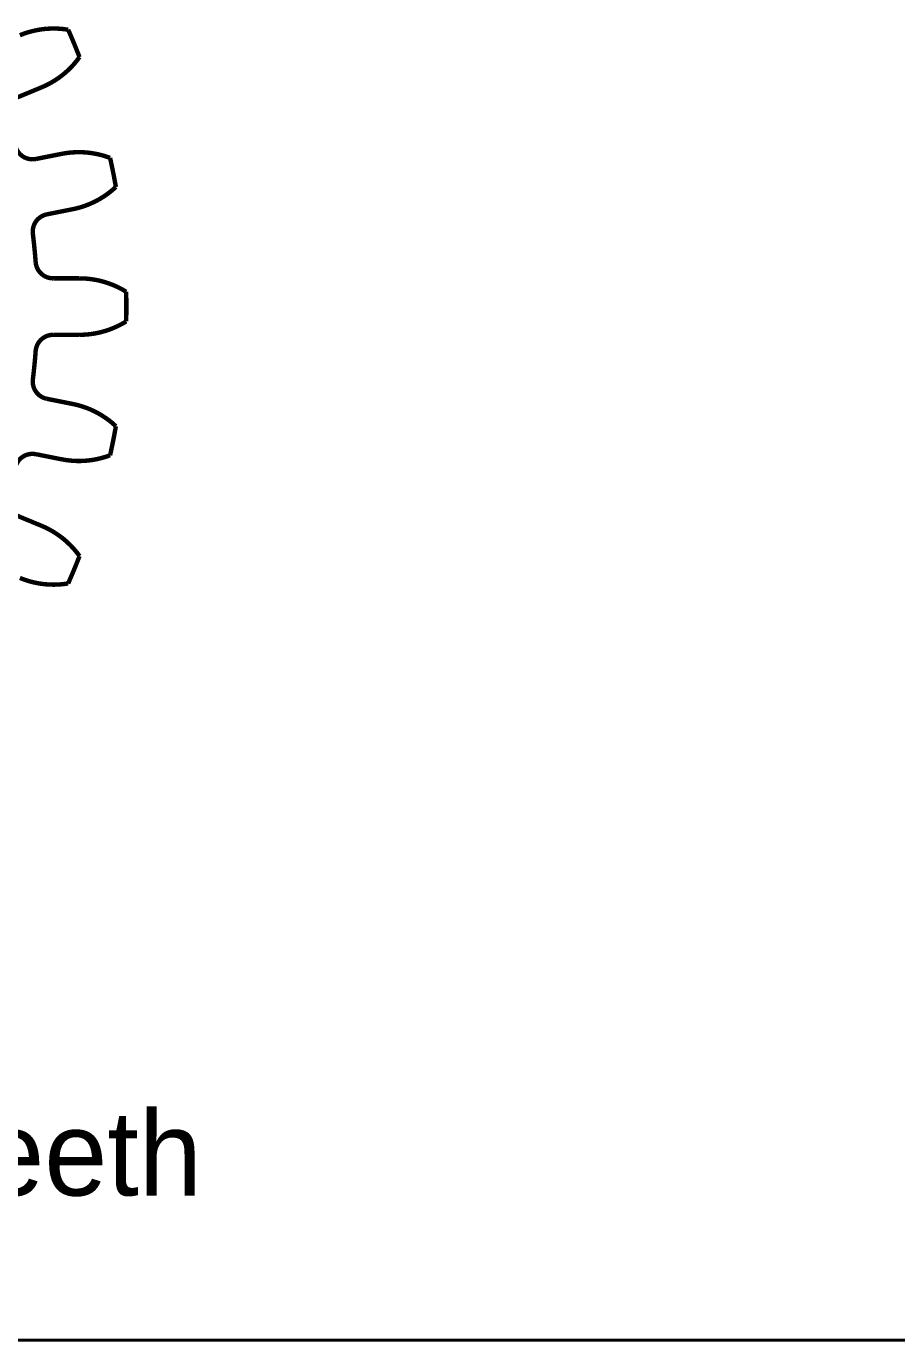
# Model space of a CAD drawing. Extents: x 0.4 to 23.1, y 0.4 to 16.1.
# Drawn here: x 7.583 to 9.526, y 0.405 to 3.341 of the extents above; entities that cross this region are included whole.
import ezdxf

# ---------------------------------------------------------------- set-up
doc = ezdxf.new("R2010")
doc.units = 0
doc.layers.get('0').update_dxf_attribs({"linetype": 'CONTINUOUS'})

msp = doc.modelspace()

# ---------------------------------------------------------------- linework, layer by layer
at = {"color": 0, "const_width": 0.00985}
for points in [[(7.56842, 3.32156), (7.57611, 3.32454), (7.58399, 3.32726), (7.59196, 3.32958), (7.60004, 3.3316), (7.6084, 3.33333), (7.61681, 3.33469), (7.62532, 3.33567), (7.6339, 3.33626), (7.64447, 3.33653), (7.655, 3.33621), (7.66564, 3.33529), (7.67622, 3.33382)], [(7.67622, 3.33382), (7.67953, 3.32622), (7.68604, 3.31104), (7.68924, 3.30339), (7.69239, 3.29574), (7.69547, 3.28808), (7.69851, 3.28039), (7.70156, 3.27274)], [(7.61664, 3.20514), (7.62418, 3.2085), (7.63162, 3.21212), (7.63894, 3.2161), (7.64611, 3.22038), (7.65321, 3.2251), (7.66015, 3.23008), (7.66689, 3.2354), (7.67333, 3.24104), (7.68099, 3.24832), (7.68821, 3.25603), (7.6951, 3.26417), (7.70156, 3.27274)], [(7.5625, 3.18272), (7.61664, 3.20514)], [(7.60417, 3.04531), (7.59972, 3.04471), (7.59521, 3.0446), (7.59076, 3.04497), (7.58637, 3.0459), (7.58203, 3.04731), (7.5779, 3.04921), (7.57411, 3.05154), (7.57053, 3.05431), (7.56733, 3.05746), (7.56456, 3.06093), (7.56218, 3.06467), (7.56022, 3.06862), (7.5586, 3.07335)], [(7.60417, 3.04531), (7.66168, 3.05675)], [(7.66168, 3.05675), (7.66982, 3.05817), (7.678, 3.05931), (7.68631, 3.06), (7.69467, 3.06044), (7.70318, 3.06049), (7.71169, 3.06017), (7.72021, 3.05946), (7.72879, 3.05838), (7.73915, 3.05658), (7.74946, 3.05419), (7.75971, 3.05126), (7.76981, 3.04775)], [(7.76981, 3.04775), (7.77328, 3.03157), (7.77496, 3.02349), (7.77658, 3.01535), (7.77821, 3.00726), (7.78125, 2.991), (7.78271, 2.98286)], [(7.68619, 2.93317), (7.69428, 2.93494), (7.70231, 2.93707), (7.71029, 2.93956), (7.71815, 2.94239), (7.72601, 2.94558), (7.73378, 2.94917), (7.74143, 2.95307), (7.74892, 2.95731), (7.75776, 2.96294), (7.76639, 2.96907), (7.77474, 2.97575), (7.78271, 2.98286)], [(7.62875, 2.92171), (7.68619, 2.93317)], [(7.62875, 2.92171), (7.6244, 2.92063), (7.62022, 2.919), (7.61621, 2.91689), (7.61253, 2.91439), (7.60906, 2.9114), (7.60601, 2.9081), (7.60335, 2.90446), (7.60113, 2.90056), (7.59939, 2.89638), (7.59814, 2.89214), (7.59733, 2.88781), (7.59706, 2.88336), (7.59739, 2.87831)], [(7.59739, 2.87831), (7.59831, 2.8705), (7.59918, 2.86257), (7.60004, 2.85471), (7.60086, 2.84685), (7.60161, 2.83892), (7.60232, 2.83106), (7.60297, 2.82314), (7.60357, 2.81526)], [(7.64285, 2.77881), (7.63835, 2.77908), (7.6339, 2.77983), (7.62961, 2.78108), (7.62543, 2.78288), (7.62153, 2.7851), (7.61783, 2.78776), (7.61458, 2.79081), (7.6116, 2.79422), (7.60906, 2.79796), (7.60704, 2.80186), (7.60542, 2.80599), (7.60428, 2.81028), (7.60357, 2.81526)], [(7.64285, 2.77881), (7.70144, 2.77881)], [(7.70144, 2.77881), (7.70969, 2.77865), (7.71793, 2.7781), (7.72624, 2.77724), (7.73449, 2.77599), (7.74289, 2.77442), (7.75119, 2.7724), (7.75944, 2.77007), (7.76758, 2.76736), (7.7774, 2.76357), (7.78706, 2.75922), (7.79656, 2.75435), (7.80578, 2.74892)], [(7.80578, 2.74892), (7.80588, 2.74061), (7.80599, 2.73236), (7.8061, 2.72407), (7.8061, 2.70757), (7.80599, 2.69928), (7.80588, 2.69103), (7.80578, 2.68272)], [(7.70144, 2.65283), (7.70969, 2.653), (7.71793, 2.65354), (7.72624, 2.6544), (7.73449, 2.6556), (7.74289, 2.65722), (7.75119, 2.65924), (7.75944, 2.66157), (7.76758, 2.66428), (7.7774, 2.66808), (7.78706, 2.67242), (7.79656, 2.67731), (7.80578, 2.68272)], [(7.64285, 2.65283), (7.63835, 2.65256), (7.6339, 2.65181), (7.62961, 2.65056), (7.62543, 2.64876), (7.62153, 2.64654), (7.61783, 2.64387), (7.61458, 2.64085), (7.6116, 2.63743), (7.60906, 2.63368), (7.60704, 2.62978), (7.60542, 2.62565), (7.60428, 2.62136), (7.60357, 2.61637)], [(7.64285, 2.65283), (7.70144, 2.65283)], [(7.60357, 2.61637), (7.60297, 2.60851), (7.60232, 2.60058), (7.60161, 2.59272), (7.60086, 2.58479), (7.60004, 2.57693), (7.59918, 2.56907), (7.59831, 2.56114), (7.59739, 2.55333)], [(7.62875, 2.50993), (7.6244, 2.51101), (7.62022, 2.51264), (7.61621, 2.51476), (7.61253, 2.51725), (7.60906, 2.52024), (7.60601, 2.52354), (7.60335, 2.52718), (7.60113, 2.53108), (7.59939, 2.53526), (7.59814, 2.5395), (7.59733, 2.54383), (7.59706, 2.54829), (7.59739, 2.55333)], [(7.62875, 2.50993), (7.68619, 2.49849)], [(7.68619, 2.49849), (7.69428, 2.49669), (7.70231, 2.49457), (7.71029, 2.49208), (7.71815, 2.48926), (7.72601, 2.48606), (7.73378, 2.48247), (7.74143, 2.47857), (7.74892, 2.47433), (7.75776, 2.46869), (7.76639, 2.46257), (7.77474, 2.45589), (7.78271, 2.44879)], [(7.78271, 2.44879), (7.78125, 2.44065), (7.77821, 2.42437), (7.77658, 2.41629), (7.77496, 2.40815), (7.77328, 2.40007), (7.76981, 2.3839)], [(7.60417, 2.38633), (7.59972, 2.38693), (7.59521, 2.38704), (7.59076, 2.38667), (7.58637, 2.38574), (7.58203, 2.38433), (7.5779, 2.38243), (7.57411, 2.3801), (7.57053, 2.37733), (7.56733, 2.37418), (7.56456, 2.37071), (7.56218, 2.36697), (7.56022, 2.36301), (7.5586, 2.35829)], [(7.60417, 2.38633), (7.66168, 2.37489)], [(7.66168, 2.37489), (7.66982, 2.37349), (7.678, 2.37235), (7.68631, 2.37164), (7.69467, 2.37121), (7.70318, 2.37115), (7.71169, 2.37147), (7.72021, 2.37218), (7.72879, 2.37321), (7.73915, 2.37506), (7.74946, 2.37744), (7.75971, 2.38037), (7.76981, 2.3839)], [(7.5625, 2.24892), (7.61664, 2.22651)], [(7.61664, 2.22651), (7.62418, 2.22314), (7.63162, 2.21951), (7.63894, 2.21556), (7.64611, 2.21126), (7.65321, 2.20654), (7.66015, 2.20156), (7.66689, 2.19624), (7.67333, 2.1906), (7.68099, 2.18332), (7.68821, 2.17563), (7.6951, 2.16749), (7.70156, 2.1589)], [(7.70156, 2.1589), (7.69851, 2.15126), (7.69547, 2.14356), (7.69239, 2.1359), (7.68924, 2.12825), (7.68604, 2.12061), (7.67953, 2.10542), (7.67622, 2.09782)], [(7.56842, 2.11008), (7.57611, 2.1071), (7.58399, 2.10439), (7.59196, 2.10206), (7.60004, 2.10004), (7.6084, 2.09831), (7.61681, 2.09694), (7.62532, 2.09597), (7.6339, 2.09538), (7.64447, 2.09511), (7.655, 2.09543), (7.66564, 2.09636), (7.67622, 2.09782)]]:
    msp.add_lwpolyline(points, dxfattribs=at)
at = {"color": 254, "const_width": 0.00708}
msp.add_lwpolyline([(0.40386, 0.4088), (22.9415, 0.4088)], dxfattribs=at)

# ---------------------------------------------------------------- texts
at = {"color": 0}
msp.add_text('Gear 32 teeth', height=0.189279, dxfattribs=at).set_placement((6.42689, 0.7315))

doc.saveas('drawing.dxf')
